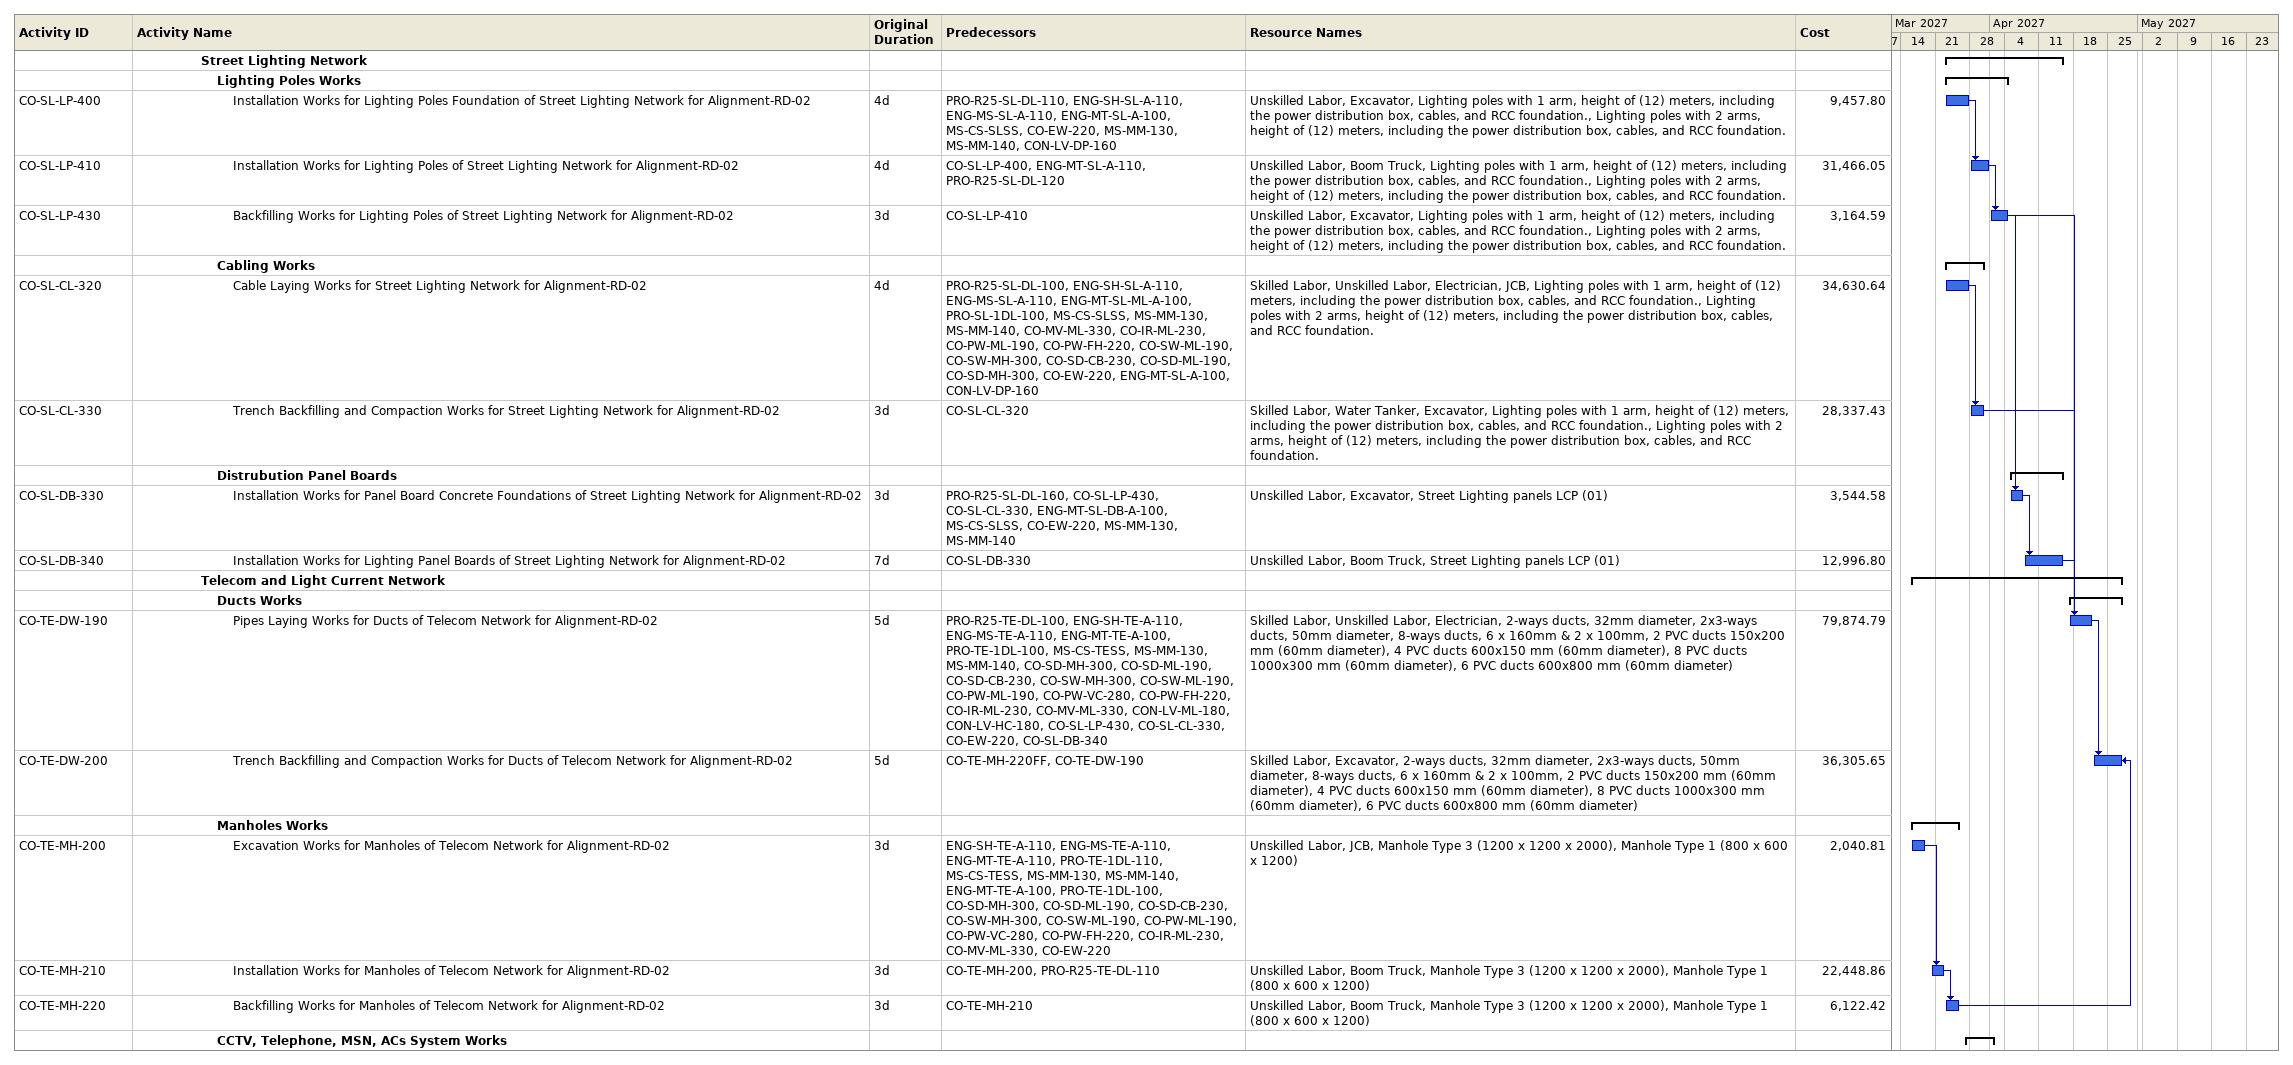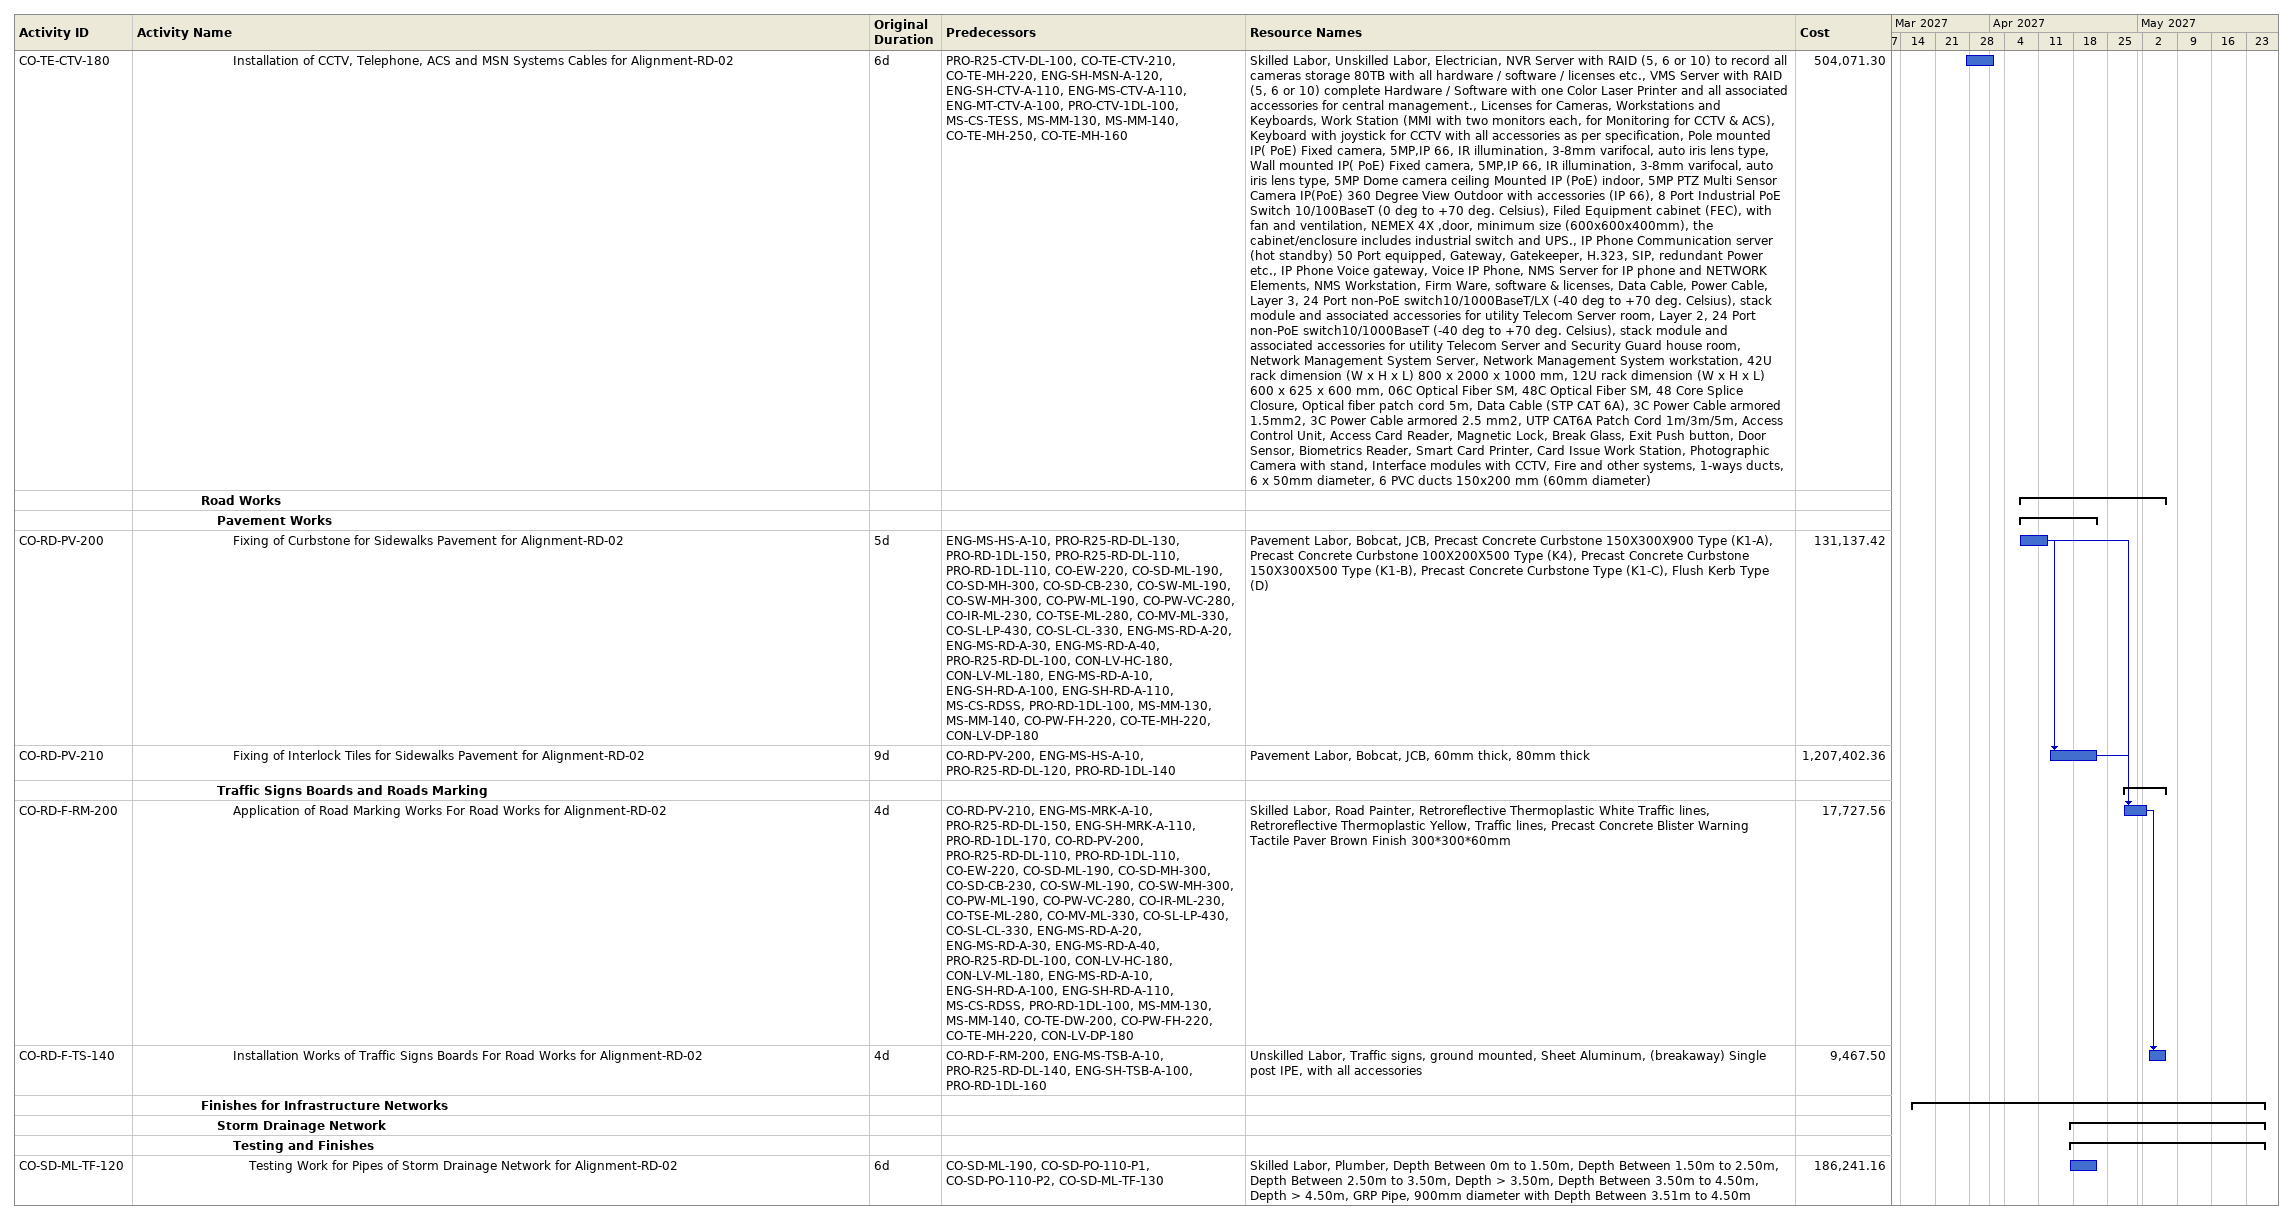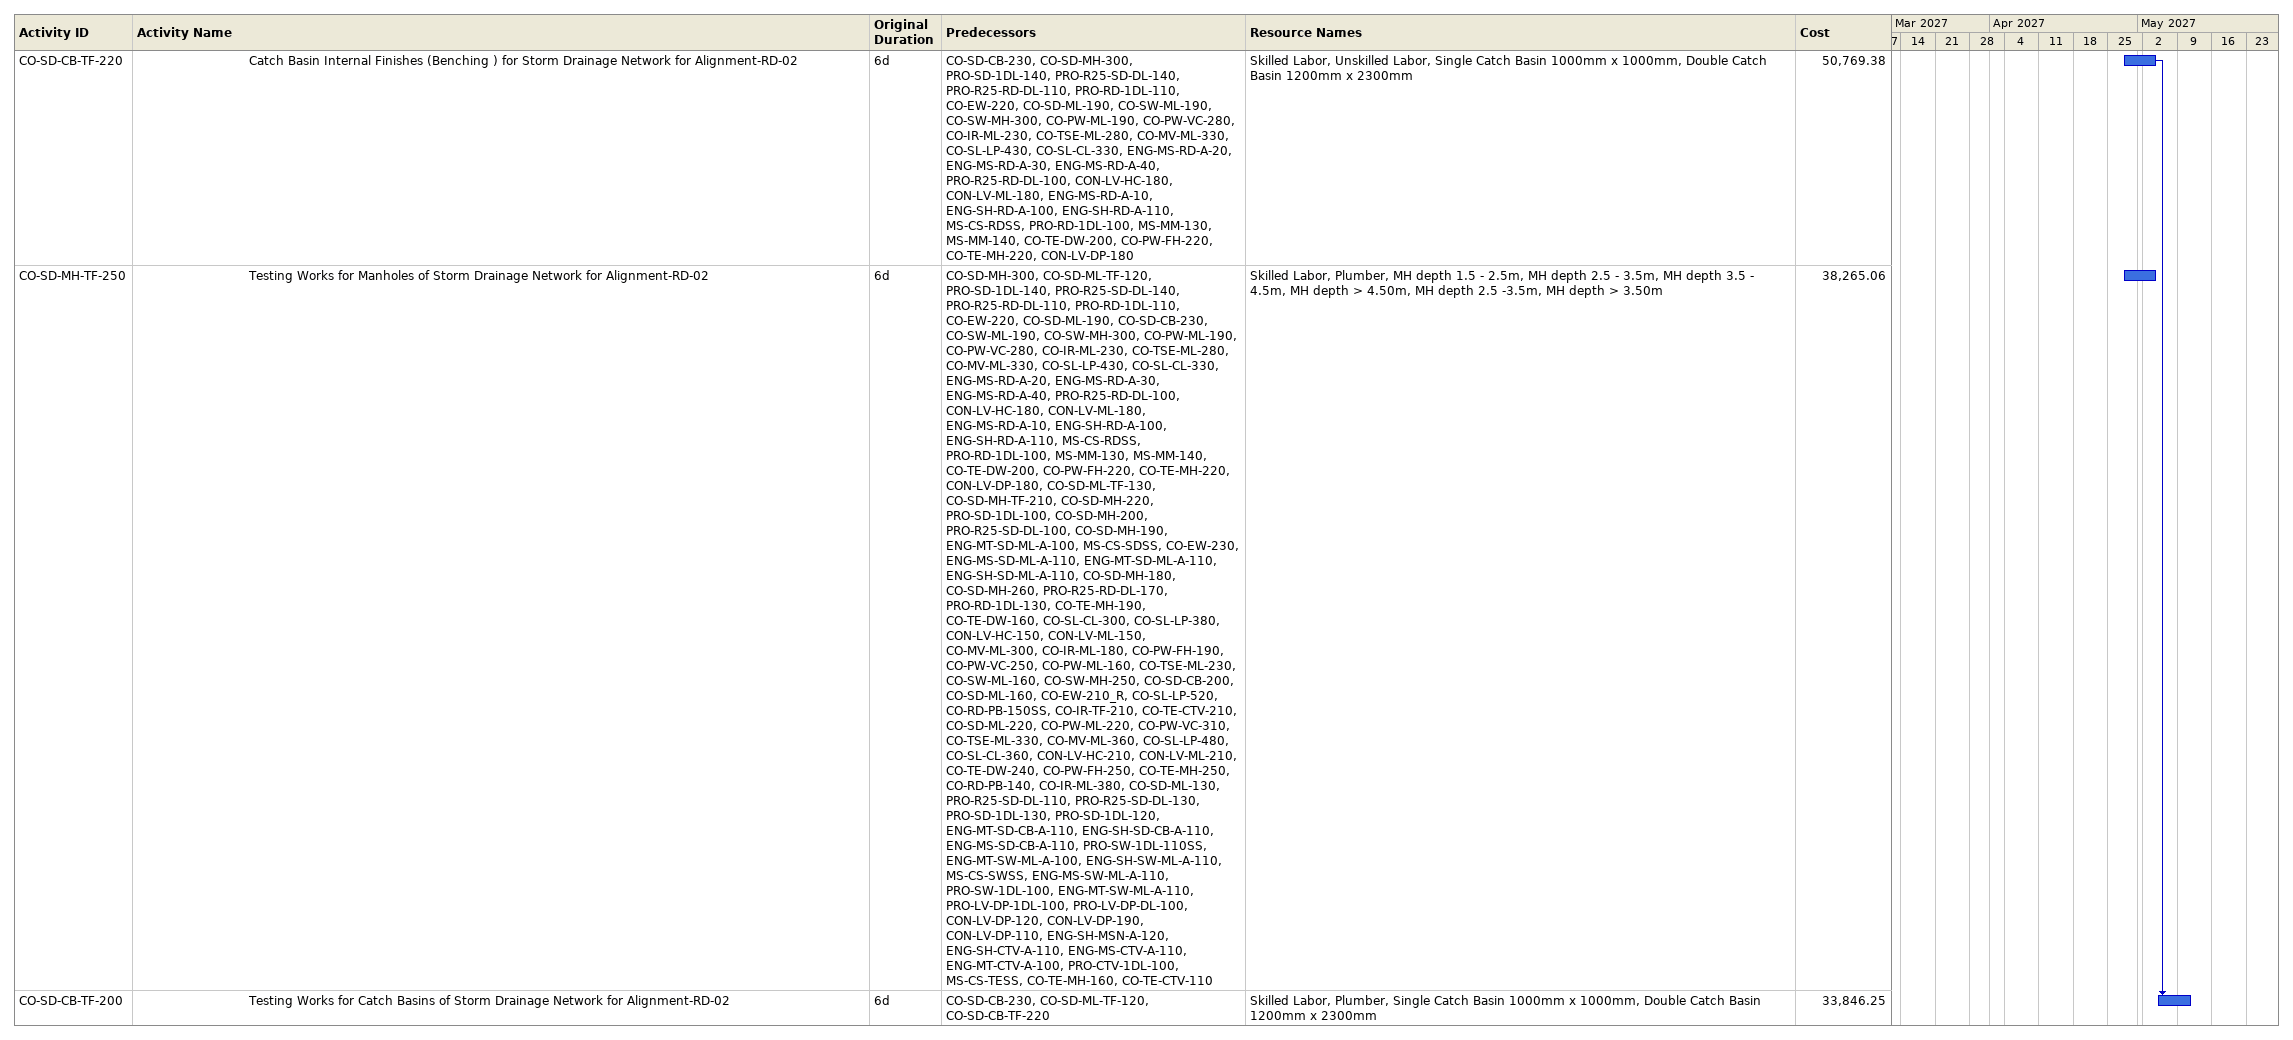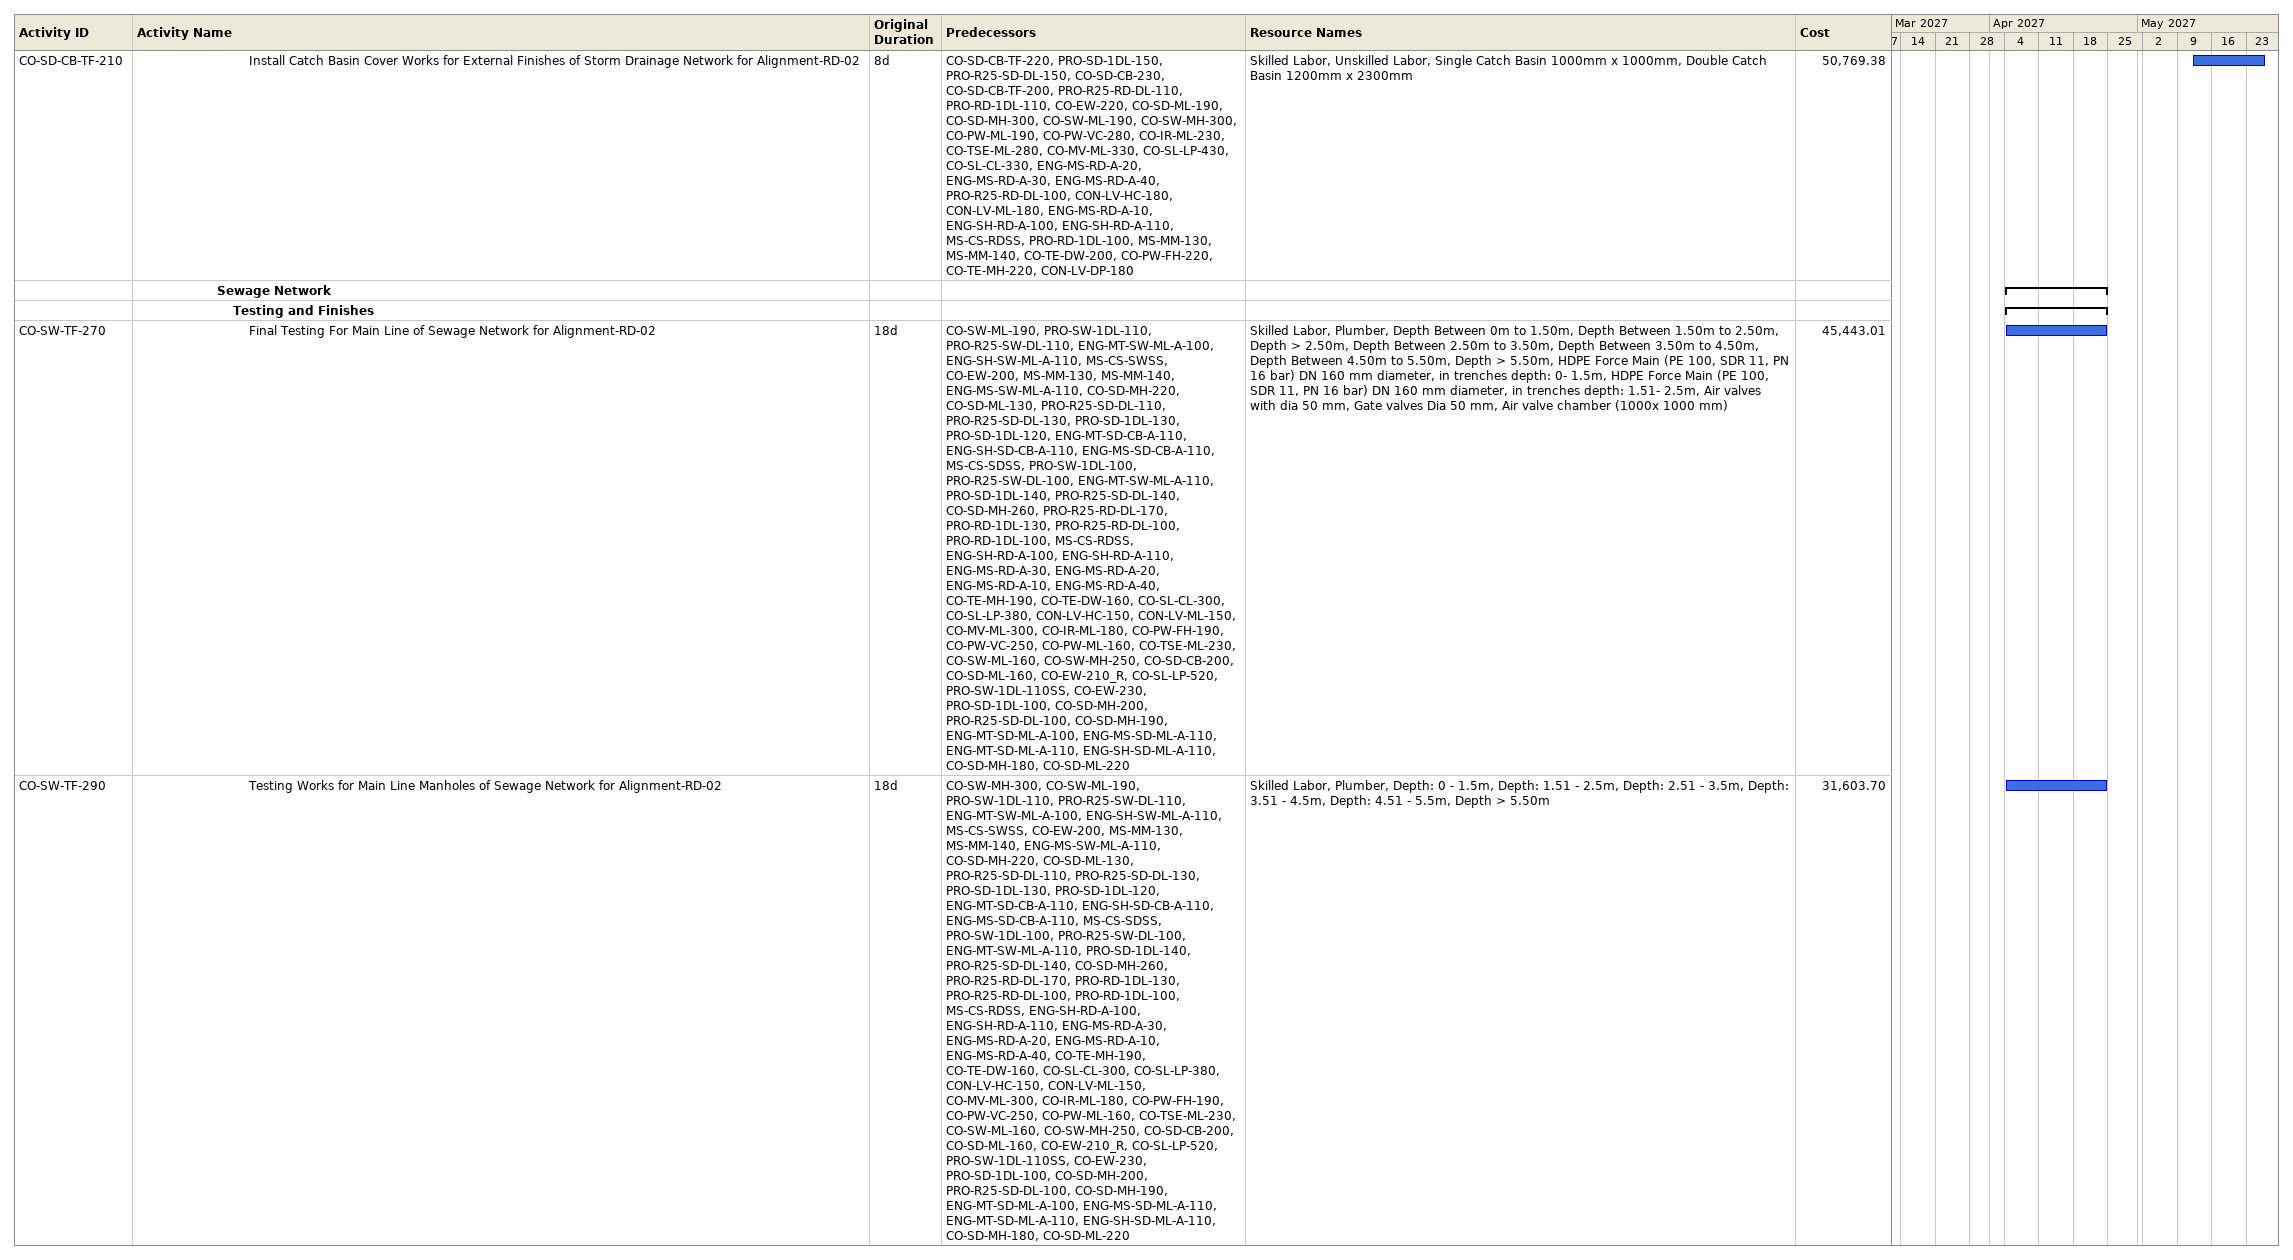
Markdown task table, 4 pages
| ID | Level | Task | Original duration | Start | Finish | Predecessors | Resources | Cost |
|---|---|---|---|---|---|---|---|---|
|  | 5 | **Street Lighting Network** |  | 2027-03-23 | 2027-04-15 |  |  |  |
|  | 6 | **Lighting Poles Works** |  | 2027-03-23 | 2027-04-04 |  |  |  |
| CO-SL-LP-400 | 7 | Installation Works for Lighting Poles Foundation of Street Lighting Network for Alignment-RD-02 | 4d | 2027-03-23 | 2027-03-27 | PRO-R25-SL-DL-110, ENG-SH-SL-A-110, ENG-MS-SL-A-110, ENG-MT-SL-A-100, MS-CS-SLSS, CO-EW-220, MS-MM-130, MS-MM-140, CON-LV-DP-160 | Unskilled Labor, Excavator, Lighting poles with 1 arm, height of (12) meters, including the power distribution box, cables, and RCC foundation., Lighting poles with 2 arms, height of (12) meters, including the power distribution box, cables, and RCC foundation. | 9457.80 |
| CO-SL-LP-410 | 7 | Installation Works for Lighting Poles of Street Lighting Network for Alignment-RD-02 | 4d | 2027-03-28 | 2027-03-31 | CO-SL-LP-400, ENG-MT-SL-A-110, PRO-R25-SL-DL-120 | Unskilled Labor, Boom Truck, Lighting poles with 1 arm, height of (12) meters, including the power distribution box, cables, and RCC foundation., Lighting poles with 2 arms, height of (12) meters, including the power distribution box, cables, and RCC foundation. | 31466.05 |
| CO-SL-LP-430 | 7 | Backfilling Works for Lighting Poles of Street Lighting Network for Alignment-RD-02 | 3d | 2027-04-01 | 2027-04-04 | CO-SL-LP-410 | Unskilled Labor, Excavator, Lighting poles with 1 arm, height of (12) meters, including the power distribution box, cables, and RCC foundation., Lighting poles with 2 arms, height of (12) meters, including the power distribution box, cables, and RCC foundation. | 3164.59 |
|  | 6 | **Cabling Works** |  | 2027-03-23 | 2027-03-30 |  |  |  |
| CO-SL-CL-320 | 7 | Cable Laying Works for Street Lighting Network for Alignment-RD-02 | 4d | 2027-03-23 | 2027-03-27 | PRO-R25-SL-DL-100, ENG-SH-SL-A-110, ENG-MS-SL-A-110, ENG-MT-SL-ML-A-100, PRO-SL-1DL-100, MS-CS-SLSS, MS-MM-130, MS-MM-140, CO-MV-ML-330, CO-IR-ML-230, CO-PW-ML-190, CO-PW-FH-220, CO-SW-ML-190, CO-SW-MH-300, CO-SD-CB-230, CO-SD-ML-190, CO-SD-MH-300, CO-EW-220, ENG-MT-SL-A-100, CON-LV-DP-160 | Skilled Labor, Unskilled Labor, Electrician, JCB, Lighting poles with 1 arm, height of (12) meters, including the power distribution box, cables, and RCC foundation., Lighting poles with 2 arms, height of (12) meters, including the power distribution box, cables, and RCC foundation. | 34630.64 |
| CO-SL-CL-330 | 7 | Trench Backfilling and Compaction Works for Street Lighting Network for Alignment-RD-02 | 3d | 2027-03-28 | 2027-03-30 | CO-SL-CL-320 | Skilled Labor, Water Tanker, Excavator, Lighting poles with 1 arm, height of (12) meters, including the power distribution box, cables, and RCC foundation., Lighting poles with 2 arms, height of (12) meters, including the power distribution box, cables, and RCC foundation. | 28337.43 |
|  | 6 | **Distrubution Panel Boards** |  | 2027-04-05 | 2027-04-15 |  |  |  |
| CO-SL-DB-330 | 7 | Installation Works for Panel Board Concrete Foundations of Street Lighting Network for Alignment-RD-02 | 3d | 2027-04-05 | 2027-04-07 | PRO-R25-SL-DL-160, CO-SL-LP-430, CO-SL-CL-330, ENG-MT-SL-DB-A-100, MS-CS-SLSS, CO-EW-220, MS-MM-130, MS-MM-140 | Unskilled Labor, Excavator, Street Lighting panels LCP (01) | 3544.58 |
| CO-SL-DB-340 | 7 | Installation Works for Lighting Panel Boards of Street Lighting Network for Alignment-RD-02 | 7d | 2027-04-08 | 2027-04-15 | CO-SL-DB-330 | Unskilled Labor, Boom Truck, Street Lighting panels LCP (01) | 12996.80 |
|  | 5 | **Telecom and Light Current Network** |  | 2027-03-16 | 2027-04-27 |  |  |  |
|  | 6 | **Ducts Works** |  | 2027-04-17 | 2027-04-27 |  |  |  |
| CO-TE-DW-190 | 7 | Pipes Laying Works for Ducts of Telecom Network for Alignment-RD-02 | 5d | 2027-04-17 | 2027-04-21 | PRO-R25-TE-DL-100, ENG-SH-TE-A-110, ENG-MS-TE-A-110, ENG-MT-TE-A-100, PRO-TE-1DL-100, MS-CS-TESS, MS-MM-130, MS-MM-140, CO-SD-MH-300, CO-SD-ML-190, CO-SD-CB-230, CO-SW-MH-300, CO-SW-ML-190, CO-PW-ML-190, CO-PW-VC-280, CO-PW-FH-220, CO-IR-ML-230, CO-MV-ML-330, CON-LV-ML-180, CON-LV-HC-180, CO-SL-LP-430, CO-SL-CL-330, CO-EW-220, CO-SL-DB-340 | Skilled Labor, Unskilled Labor, Electrician, 2-ways ducts, 32mm diameter, 2x3-ways ducts, 50mm diameter, 8-ways ducts, 6 x 160mm & 2 x 100mm, 2 PVC ducts 150x200 mm (60mm diameter), 4 PVC ducts 600x150 mm (60mm diameter), 8 PVC ducts 1000x300 mm (60mm diameter), 6 PVC ducts 600x800 mm (60mm diameter) | 79874.79 |
| CO-TE-DW-200 | 7 | Trench Backfilling and Compaction Works for Ducts of Telecom Network for Alignment-RD-02 | 5d | 2027-04-22 | 2027-04-27 | CO-TE-MH-220FF, CO-TE-DW-190 | Skilled Labor, Excavator, 2-ways ducts, 32mm diameter, 2x3-ways ducts, 50mm diameter, 8-ways ducts, 6 x 160mm & 2 x 100mm, 2 PVC ducts 150x200 mm (60mm diameter), 4 PVC ducts 600x150 mm (60mm diameter), 8 PVC ducts 1000x300 mm (60mm diameter), 6 PVC ducts 600x800 mm (60mm diameter) | 36305.65 |
|  | 6 | **Manholes Works** |  | 2027-03-16 | 2027-03-25 |  |  |  |
| CO-TE-MH-200 | 7 | Excavation Works for Manholes of Telecom Network for Alignment-RD-02 | 3d | 2027-03-16 | 2027-03-18 | ENG-SH-TE-A-110, ENG-MS-TE-A-110, ENG-MT-TE-A-110, PRO-TE-1DL-110, MS-CS-TESS, MS-MM-130, MS-MM-140, ENG-MT-TE-A-100, PRO-TE-1DL-100, CO-SD-MH-300, CO-SD-ML-190, CO-SD-CB-230, CO-SW-MH-300, CO-SW-ML-190, CO-PW-ML-190, CO-PW-VC-280, CO-PW-FH-220, CO-IR-ML-230, CO-MV-ML-330, CO-EW-220 | Unskilled Labor, JCB, Manhole Type 3 (1200 x 1200 x 2000), Manhole Type 1 (800 x 600 x 1200) | 2040.81 |
| CO-TE-MH-210 | 7 | Installation Works for Manholes of Telecom Network for Alignment-RD-02 | 3d | 2027-03-20 | 2027-03-22 | CO-TE-MH-200, PRO-R25-TE-DL-110 | Unskilled Labor, Boom Truck, Manhole Type 3 (1200 x 1200 x 2000), Manhole Type 1 (800 x 600 x 1200) | 22448.86 |
| CO-TE-MH-220 | 7 | Backfilling Works for Manholes of Telecom Network for Alignment-RD-02 | 3d | 2027-03-23 | 2027-03-25 | CO-TE-MH-210 | Unskilled Labor, Boom Truck, Manhole Type 3 (1200 x 1200 x 2000), Manhole Type 1 (800 x 600 x 1200) | 6122.42 |
|  | 6 | **CCTV, Telephone, MSN, ACs System Works** |  | 2027-03-27 | 2027-04-01 |  |  |  |
| CO-TE-CTV-180 | 7 | Installation of CCTV, Telephone, ACS and MSN Systems Cables for Alignment-RD-02 | 6d | 2027-03-27 | 2027-04-01 | PRO-R25-CTV-DL-100, CO-TE-CTV-210, CO-TE-MH-220, ENG-SH-MSN-A-120, ENG-SH-CTV-A-110, ENG-MS-CTV-A-110, ENG-MT-CTV-A-100, PRO-CTV-1DL-100, MS-CS-TESS, MS-MM-130, MS-MM-140, CO-TE-MH-250, CO-TE-MH-160 | Skilled Labor, Unskilled Labor, Electrician, NVR Server with RAID (5, 6 or 10) to record all cameras storage 80TB with all hardware / software / licenses etc., VMS Server with RAID (5, 6 or 10) complete Hardware / Software with one Color Laser Printer and all associated accessories for central management., Licenses for Cameras, Workstations and Keyboards, Work Station (MMI with two monitors each, for Monitoring for CCTV & ACS), Keyboard with joystick for CCTV with all accessories as per specification, Pole mounted IP( PoE) Fixed camera, 5MP,IP 66, IR illumination, 3-8mm varifocal, auto iris lens type, Wall mounted IP( PoE) Fixed camera, 5MP,IP 66, IR illumination, 3-8mm varifocal, auto iris lens type, 5MP Dome camera ceiling Mounted IP (PoE) indoor, 5MP PTZ Multi Sensor Camera IP(PoE) 360 Degree View Outdoor with accessories (IP 66), 8 Port Industrial PoE Switch 10/100BaseT (0 deg to +70 deg. Celsius), Filed Equipment cabinet (FEC), with fan and ventilation, NEMEX 4X ,door, minimum size (600x600x400mm), the cabinet/enclosure includes industrial switch and UPS., IP Phone Communication server (hot standby) 50 Port equipped, Gateway, Gatekeeper, H.323, SIP, redundant Power etc., IP Phone Voice gateway, Voice IP Phone, NMS Server for IP phone and NETWORK Elements, NMS Workstation, Firm Ware, software & licenses, Data Cable, Power Cable, Layer 3, 24 Port non-PoE switch10/1000BaseT/LX (-40 deg to +70 deg. Celsius), stack module and associated accessories for utility Telecom Server room, Layer 2, 24 Port non-PoE switch10/1000BaseT (-40 deg to +70 deg. Celsius), stack module and associated accessories for utility Telecom Server and Security Guard house room, Network Management System Server, Network Management System workstation, 42U rack dimension (W x H x L) 800 x 2000 x 1000 mm, 12U rack dimension (W x H x L) 600 x 625 x 600 mm, 06C Optical Fiber SM, 48C Optical Fiber SM, 48 Core Splice Closure, Optical fiber patch cord 5m, Data Cable (STP CAT 6A), 3C Power Cable armored 1.5mm2, 3C Power Cable armored 2.5 mm2, UTP CAT6A Patch Cord 1m/3m/5m, Access Control Unit, Access Card Reader, Magnetic Lock, Break Glass, Exit Push button, Door Sensor, Biometrics Reader, Smart Card Printer, Card Issue Work Station, Photographic Camera with stand, Interface modules with CCTV, Fire and other systems, 1-ways ducts, 6 x 50mm diameter, 6 PVC ducts 150x200 mm (60mm diameter) | 504071.30 |
|  | 5 | **Road Works** |  | 2027-04-07 | 2027-05-06 |  |  |  |
|  | 6 | **Pavement Works** |  | 2027-04-07 | 2027-04-22 |  |  |  |
| CO-RD-PV-200 | 7 | Fixing of Curbstone for Sidewalks Pavement for Alignment-RD-02 | 5d | 2027-04-07 | 2027-04-12 | ENG-MS-HS-A-10, PRO-R25-RD-DL-130, PRO-RD-1DL-150, PRO-R25-RD-DL-110, PRO-RD-1DL-110, CO-EW-220, CO-SD-ML-190, CO-SD-MH-300, CO-SD-CB-230, CO-SW-ML-190, CO-SW-MH-300, CO-PW-ML-190, CO-PW-VC-280, CO-IR-ML-230, CO-TSE-ML-280, CO-MV-ML-330, CO-SL-LP-430, CO-SL-CL-330, ENG-MS-RD-A-20, ENG-MS-RD-A-30, ENG-MS-RD-A-40, PRO-R25-RD-DL-100, CON-LV-HC-180, CON-LV-ML-180, ENG-MS-RD-A-10, ENG-SH-RD-A-100, ENG-SH-RD-A-110, MS-CS-RDSS, PRO-RD-1DL-100, MS-MM-130, MS-MM-140, CO-PW-FH-220, CO-TE-MH-220, CON-LV-DP-180 | Pavement Labor, Bobcat, JCB, Precast Concrete Curbstone 150X300X900 Type (K1-A), Precast Concrete Curbstone 100X200X500 Type (K4), Precast Concrete Curbstone 150X300X500 Type (K1-B), Precast Concrete Curbstone Type (K1-C), Flush Kerb Type (D) | 131137.42 |
| CO-RD-PV-210 | 7 | Fixing of Interlock Tiles for Sidewalks Pavement for Alignment-RD-02 | 9d | 2027-04-13 | 2027-04-22 | CO-RD-PV-200, ENG-MS-HS-A-10, PRO-R25-RD-DL-120, PRO-RD-1DL-140 | Pavement Labor, Bobcat, JCB, 60mm thick, 80mm thick | 1207402.36 |
|  | 6 | **Traffic Signs Boards and Roads Marking** |  | 2027-04-28 | 2027-05-06 |  |  |  |
| CO-RD-F-RM-200 | 7 | Application of Road Marking Works For Road Works for Alignment-RD-02 | 4d | 2027-04-28 | 2027-05-02 | CO-RD-PV-210, ENG-MS-MRK-A-10, PRO-R25-RD-DL-150, ENG-SH-MRK-A-110, PRO-RD-1DL-170, CO-RD-PV-200, PRO-R25-RD-DL-110, PRO-RD-1DL-110, CO-EW-220, CO-SD-ML-190, CO-SD-MH-300, CO-SD-CB-230, CO-SW-ML-190, CO-SW-MH-300, CO-PW-ML-190, CO-PW-VC-280, CO-IR-ML-230, CO-TSE-ML-280, CO-MV-ML-330, CO-SL-LP-430, CO-SL-CL-330, ENG-MS-RD-A-20, ENG-MS-RD-A-30, ENG-MS-RD-A-40, PRO-R25-RD-DL-100, CON-LV-HC-180, CON-LV-ML-180, ENG-MS-RD-A-10, ENG-SH-RD-A-100, ENG-SH-RD-A-110, MS-CS-RDSS, PRO-RD-1DL-100, MS-MM-130, MS-MM-140, CO-TE-DW-200, CO-PW-FH-220, CO-TE-MH-220, CON-LV-DP-180 | Skilled Labor, Road Painter, Retroreflective Thermoplastic White Traffic lines, Retroreflective Thermoplastic Yellow, Traffic lines, Precast Concrete Blister Warning Tactile Paver Brown Finish 300*300*60mm | 17727.56 |
| CO-RD-F-TS-140 | 7 | Installation Works of Traffic Signs Boards For Road Works for Alignment-RD-02 | 4d | 2027-05-03 | 2027-05-06 | CO-RD-F-RM-200, ENG-MS-TSB-A-10, PRO-R25-RD-DL-140, ENG-SH-TSB-A-100, PRO-RD-1DL-160 | Unskilled Labor, Traffic signs, ground mounted, Sheet Aluminum, (breakaway) Single post IPE, with all accessories | 9467.50 |
|  | 5 | **Finishes for Infrastructure Networks** |  | 2027-03-16 | 2027-05-26 |  |  |  |
|  | 6 | **Storm Drainage Network** |  | 2027-04-17 | 2027-05-26 |  |  |  |
|  | 7 | **Testing and Finishes** |  | 2027-04-17 | 2027-05-26 |  |  |  |
| CO-SD-ML-TF-120 | 8 | Testing Work for Pipes of Storm Drainage Network for Alignment-RD-02 | 6d | 2027-04-17 | 2027-04-22 | CO-SD-ML-190, CO-SD-PO-110-P1, CO-SD-PO-110-P2, CO-SD-ML-TF-130 | Skilled Labor, Plumber, Depth Between 0m to 1.50m, Depth Between 1.50m to 2.50m, Depth Between 2.50m to 3.50m, Depth > 3.50m, Depth Between 3.50m to 4.50m, Depth > 4.50m, GRP Pipe, 900mm diameter with Depth Between 3.51m to 4.50m | 186241.16 |
| CO-SD-CB-TF-220 | 8 | Catch Basin Internal Finishes (Benching ) for Storm Drainage Network for Alignment-RD-02 | 6d | 2027-04-28 | 2027-05-04 | CO-SD-CB-230, CO-SD-MH-300, PRO-SD-1DL-140, PRO-R25-SD-DL-140, PRO-R25-RD-DL-110, PRO-RD-1DL-110, CO-EW-220, CO-SD-ML-190, CO-SW-ML-190, CO-SW-MH-300, CO-PW-ML-190, CO-PW-VC-280, CO-IR-ML-230, CO-TSE-ML-280, CO-MV-ML-330, CO-SL-LP-430, CO-SL-CL-330, ENG-MS-RD-A-20, ENG-MS-RD-A-30, ENG-MS-RD-A-40, PRO-R25-RD-DL-100, CON-LV-HC-180, CON-LV-ML-180, ENG-MS-RD-A-10, ENG-SH-RD-A-100, ENG-SH-RD-A-110, MS-CS-RDSS, PRO-RD-1DL-100, MS-MM-130, MS-MM-140, CO-TE-DW-200, CO-PW-FH-220, CO-TE-MH-220, CON-LV-DP-180 | Skilled Labor, Unskilled Labor, Single Catch Basin 1000mm x 1000mm, Double Catch Basin 1200mm x 2300mm | 50769.38 |
| CO-SD-MH-TF-250 | 8 | Testing Works for Manholes of Storm Drainage Network for Alignment-RD-02 | 6d | 2027-04-28 | 2027-05-04 | CO-SD-MH-300, CO-SD-ML-TF-120, PRO-SD-1DL-140, PRO-R25-SD-DL-140, PRO-R25-RD-DL-110, PRO-RD-1DL-110, CO-EW-220, CO-SD-ML-190, CO-SD-CB-230, CO-SW-ML-190, CO-SW-MH-300, CO-PW-ML-190, CO-PW-VC-280, CO-IR-ML-230, CO-TSE-ML-280, CO-MV-ML-330, CO-SL-LP-430, CO-SL-CL-330, ENG-MS-RD-A-20, ENG-MS-RD-A-30, ENG-MS-RD-A-40, PRO-R25-RD-DL-100, CON-LV-HC-180, CON-LV-ML-180, ENG-MS-RD-A-10, ENG-SH-RD-A-100, ENG-SH-RD-A-110, MS-CS-RDSS, PRO-RD-1DL-100, MS-MM-130, MS-MM-140, CO-TE-DW-200, CO-PW-FH-220, CO-TE-MH-220, CON-LV-DP-180, CO-SD-ML-TF-130, CO-SD-MH-TF-210, CO-SD-MH-220, PRO-SD-1DL-100, CO-SD-MH-200, PRO-R25-SD-DL-100, CO-SD-MH-190, ENG-MT-SD-ML-A-100, MS-CS-SDSS, CO-EW-230, ENG-MS-SD-ML-A-110, ENG-MT-SD-ML-A-110, ENG-SH-SD-ML-A-110, CO-SD-MH-180, CO-SD-MH-260, PRO-R25-RD-DL-170, PRO-RD-1DL-130, CO-TE-MH-190, CO-TE-DW-160, CO-SL-CL-300, CO-SL-LP-380, CON-LV-HC-150, CON-LV-ML-150, CO-MV-ML-300, CO-IR-ML-180, CO-PW-FH-190, CO-PW-VC-250, CO-PW-ML-160, CO-TSE-ML-230, CO-SW-ML-160, CO-SW-MH-250, CO-SD-CB-200, CO-SD-ML-160, CO-EW-210_R, CO-SL-LP-520, CO-RD-PB-150SS, CO-IR-TF-210, CO-TE-CTV-210, CO-SD-ML-220, CO-PW-ML-220, CO-PW-VC-310, CO-TSE-ML-330, CO-MV-ML-360, CO-SL-LP-480, CO-SL-CL-360, CON-LV-HC-210, CON-LV-ML-210, CO-TE-DW-240, CO-PW-FH-250, CO-TE-MH-250, CO-RD-PB-140, CO-IR-ML-380, CO-SD-ML-130, PRO-R25-SD-DL-110, PRO-R25-SD-DL-130, PRO-SD-1DL-130, PRO-SD-1DL-120, ENG-MT-SD-CB-A-110, ENG-SH-SD-CB-A-110, ENG-MS-SD-CB-A-110, PRO-SW-1DL-110SS, ENG-MT-SW-ML-A-100, ENG-SH-SW-ML-A-110, MS-CS-SWSS, ENG-MS-SW-ML-A-110, PRO-SW-1DL-100, ENG-MT-SW-ML-A-110, PRO-LV-DP-1DL-100, PRO-LV-DP-DL-100, CON-LV-DP-120, CON-LV-DP-190, CON-LV-DP-110, ENG-SH-MSN-A-120, ENG-SH-CTV-A-110, ENG-MS-CTV-A-110, ENG-MT-CTV-A-100, PRO-CTV-1DL-100, MS-CS-TESS, CO-TE-MH-160, CO-TE-CTV-110 | Skilled Labor, Plumber, MH depth 1.5 - 2.5m, MH depth 2.5 - 3.5m, MH depth 3.5 - 4.5m, MH depth > 4.50m, MH depth 2.5 -3.5m, MH depth > 3.50m | 38265.06 |
| CO-SD-CB-TF-200 | 8 | Testing Works for Catch Basins of Storm Drainage Network for Alignment-RD-02 | 6d | 2027-05-05 | 2027-05-11 | CO-SD-CB-230, CO-SD-ML-TF-120, CO-SD-CB-TF-220 | Skilled Labor, Plumber, Single Catch Basin 1000mm x 1000mm, Double Catch Basin 1200mm x 2300mm | 33846.25 |
| CO-SD-CB-TF-210 | 8 | Install Catch Basin Cover Works for External Finishes of Storm Drainage Network for Alignment-RD-02 | 8d | 2027-05-12 | 2027-05-26 | CO-SD-CB-TF-220, PRO-SD-1DL-150, PRO-R25-SD-DL-150, CO-SD-CB-230, CO-SD-CB-TF-200, PRO-R25-RD-DL-110, PRO-RD-1DL-110, CO-EW-220, CO-SD-ML-190, CO-SD-MH-300, CO-SW-ML-190, CO-SW-MH-300, CO-PW-ML-190, CO-PW-VC-280, CO-IR-ML-230, CO-TSE-ML-280, CO-MV-ML-330, CO-SL-LP-430, CO-SL-CL-330, ENG-MS-RD-A-20, ENG-MS-RD-A-30, ENG-MS-RD-A-40, PRO-R25-RD-DL-100, CON-LV-HC-180, CON-LV-ML-180, ENG-MS-RD-A-10, ENG-SH-RD-A-100, ENG-SH-RD-A-110, MS-CS-RDSS, PRO-RD-1DL-100, MS-MM-130, MS-MM-140, CO-TE-DW-200, CO-PW-FH-220, CO-TE-MH-220, CON-LV-DP-180 | Skilled Labor, Unskilled Labor, Single Catch Basin 1000mm x 1000mm, Double Catch Basin 1200mm x 2300mm | 50769.38 |
|  | 6 | **Sewage Network** |  | 2027-04-04 | 2027-04-24 |  |  |  |
|  | 7 | **Testing and Finishes** |  | 2027-04-04 | 2027-04-24 |  |  |  |
| CO-SW-TF-270 | 8 | Final Testing For Main Line of Sewage Network for Alignment-RD-02 | 18d | 2027-04-04 | 2027-04-24 | CO-SW-ML-190, PRO-SW-1DL-110, PRO-R25-SW-DL-110, ENG-MT-SW-ML-A-100, ENG-SH-SW-ML-A-110, MS-CS-SWSS, CO-EW-200, MS-MM-130, MS-MM-140, ENG-MS-SW-ML-A-110, CO-SD-MH-220, CO-SD-ML-130, PRO-R25-SD-DL-110, PRO-R25-SD-DL-130, PRO-SD-1DL-130, PRO-SD-1DL-120, ENG-MT-SD-CB-A-110, ENG-SH-SD-CB-A-110, ENG-MS-SD-CB-A-110, MS-CS-SDSS, PRO-SW-1DL-100, PRO-R25-SW-DL-100, ENG-MT-SW-ML-A-110, PRO-SD-1DL-140, PRO-R25-SD-DL-140, CO-SD-MH-260, PRO-R25-RD-DL-170, PRO-RD-1DL-130, PRO-R25-RD-DL-100, PRO-RD-1DL-100, MS-CS-RDSS, ENG-SH-RD-A-100, ENG-SH-RD-A-110, ENG-MS-RD-A-30, ENG-MS-RD-A-20, ENG-MS-RD-A-10, ENG-MS-RD-A-40, CO-TE-MH-190, CO-TE-DW-160, CO-SL-CL-300, CO-SL-LP-380, CON-LV-HC-150, CON-LV-ML-150, CO-MV-ML-300, CO-IR-ML-180, CO-PW-FH-190, CO-PW-VC-250, CO-PW-ML-160, CO-TSE-ML-230, CO-SW-ML-160, CO-SW-MH-250, CO-SD-CB-200, CO-SD-ML-160, CO-EW-210_R, CO-SL-LP-520, PRO-SW-1DL-110SS, CO-EW-230, PRO-SD-1DL-100, CO-SD-MH-200, PRO-R25-SD-DL-100, CO-SD-MH-190, ENG-MT-SD-ML-A-100, ENG-MS-SD-ML-A-110, ENG-MT-SD-ML-A-110, ENG-SH-SD-ML-A-110, CO-SD-MH-180, CO-SD-ML-220 | Skilled Labor, Plumber, Depth Between 0m to 1.50m, Depth Between 1.50m to 2.50m, Depth > 2.50m, Depth Between 2.50m to 3.50m, Depth Between 3.50m to 4.50m, Depth Between 4.50m to 5.50m, Depth > 5.50m, HDPE Force Main (PE 100, SDR 11, PN 16 bar) DN 160 mm diameter, in trenches depth: 0- 1.5m, HDPE Force Main (PE 100, SDR 11, PN 16 bar) DN 160 mm diameter, in trenches depth: 1.51- 2.5m, Air valves with dia 50 mm, Gate valves Dia 50 mm, Air valve chamber (1000x 1000 mm) | 45443.01 |
| CO-SW-TF-290 | 8 | Testing Works for Main Line Manholes of Sewage Network for Alignment-RD-02 | 18d | 2027-04-04 | 2027-04-24 | CO-SW-MH-300, CO-SW-ML-190, PRO-SW-1DL-110, PRO-R25-SW-DL-110, ENG-MT-SW-ML-A-100, ENG-SH-SW-ML-A-110, MS-CS-SWSS, CO-EW-200, MS-MM-130, MS-MM-140, ENG-MS-SW-ML-A-110, CO-SD-MH-220, CO-SD-ML-130, PRO-R25-SD-DL-110, PRO-R25-SD-DL-130, PRO-SD-1DL-130, PRO-SD-1DL-120, ENG-MT-SD-CB-A-110, ENG-SH-SD-CB-A-110, ENG-MS-SD-CB-A-110, MS-CS-SDSS, PRO-SW-1DL-100, PRO-R25-SW-DL-100, ENG-MT-SW-ML-A-110, PRO-SD-1DL-140, PRO-R25-SD-DL-140, CO-SD-MH-260, PRO-R25-RD-DL-170, PRO-RD-1DL-130, PRO-R25-RD-DL-100, PRO-RD-1DL-100, MS-CS-RDSS, ENG-SH-RD-A-100, ENG-SH-RD-A-110, ENG-MS-RD-A-30, ENG-MS-RD-A-20, ENG-MS-RD-A-10, ENG-MS-RD-A-40, CO-TE-MH-190, CO-TE-DW-160, CO-SL-CL-300, CO-SL-LP-380, CON-LV-HC-150, CON-LV-ML-150, CO-MV-ML-300, CO-IR-ML-180, CO-PW-FH-190, CO-PW-VC-250, CO-PW-ML-160, CO-TSE-ML-230, CO-SW-ML-160, CO-SW-MH-250, CO-SD-CB-200, CO-SD-ML-160, CO-EW-210_R, CO-SL-LP-520, PRO-SW-1DL-110SS, CO-EW-230, PRO-SD-1DL-100, CO-SD-MH-200, PRO-R25-SD-DL-100, CO-SD-MH-190, ENG-MT-SD-ML-A-100, ENG-MS-SD-ML-A-110, ENG-MT-SD-ML-A-110, ENG-SH-SD-ML-A-110, CO-SD-MH-180, CO-SD-ML-220 | Skilled Labor, Plumber, Depth: 0 - 1.5m, Depth: 1.51 - 2.5m, Depth: 2.51 - 3.5m, Depth: 3.51 - 4.5m, Depth: 4.51 - 5.5m, Depth > 5.50m | 31603.70 |
